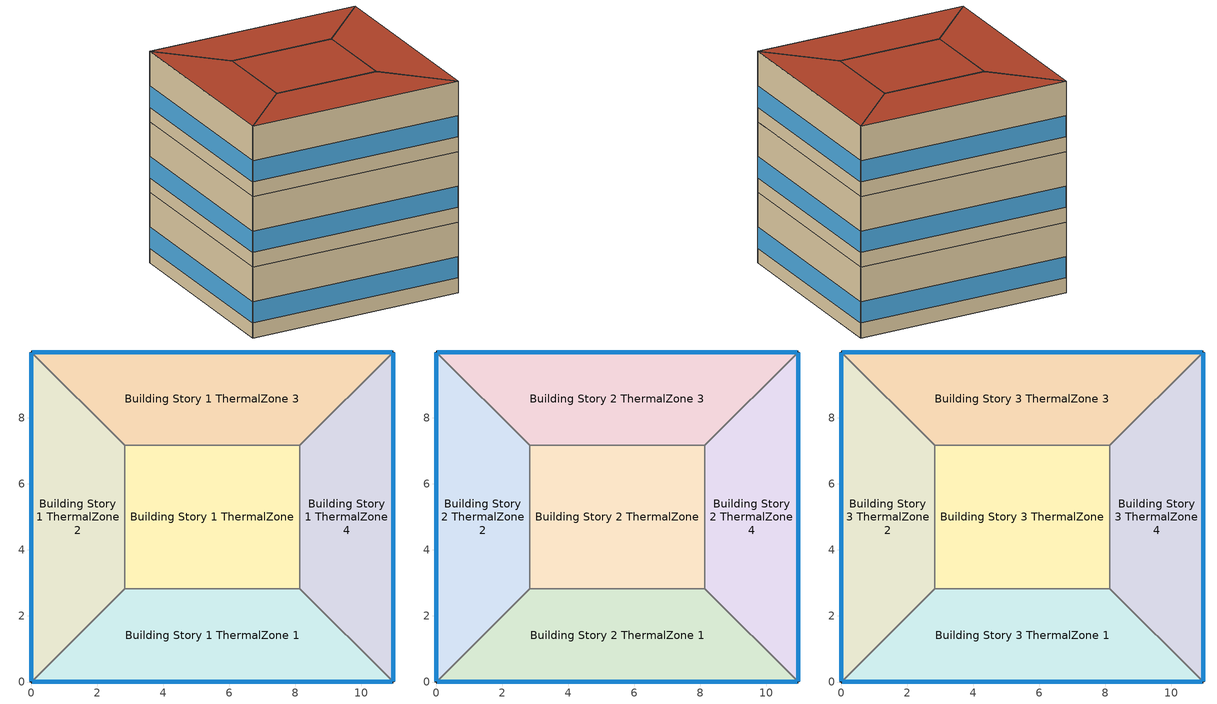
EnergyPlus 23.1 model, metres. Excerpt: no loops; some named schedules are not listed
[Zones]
Building Story 1 ThermalZone
 floor ground (Typical Insulated Carpeted 8in Slab Floor): 8.14,2.83 2.83,2.83 2.83,7.17 8.14,7.17 z0
 wall adiabatic (Typical Interior Wall): 2.83,2.83 8.14,2.83 8.14,7.17 2.83,7.17 2.83,2.83 z0:3.6
 ceiling adiabatic (Typical Interior Floor): 8.14,7.17 2.83,7.17 2.83,2.83 8.14,2.83 z3.6
Building Story 1 ThermalZone 1
 floor ground (Typical Insulated Carpeted 8in Slab Floor): 10.97,0 0,0 2.83,2.83 8.14,2.83 z0
 wall outside (Typical Insulated Steel Framed Exterior Wall R-20.41): 0,0 10.97,0 z0:3.6
 wall adiabatic (Typical Interior Wall): 10.97,0 8.14,2.83 2.83,2.83 0,0 z0:3.6
 window (U 0.48 SHGC 0.40 Dbl Ref-D Clr 6mm/13mm): 0.03,0 10.94,0 z0.76:1.85
 ceiling adiabatic (Typical Interior Ceiling): 8.14,2.83 2.83,2.83 0,0 10.97,0 z3.6
Building Story 1 ThermalZone 2
 floor ground (Typical Insulated Carpeted 8in Slab Floor): 0,0 0,10 2.83,7.17 2.83,2.83 z0
 wall outside (Typical Insulated Steel Framed Exterior Wall R-20.41): 0,10 0,0 z0:3.6
 wall adiabatic (Typical Interior Wall): 0,0 2.83,2.83 2.83,7.17 0,10 z0:3.6
 window (U 0.48 SHGC 0.40 Dbl Ref-D Clr 6mm/13mm): 0,9.97 0,0.03 z0.76:1.85
 ceiling adiabatic (Typical Interior Ceiling): 2.83,2.83 2.83,7.17 0,10 0,0 z3.6
Building Story 1 ThermalZone 3
 floor ground (Typical Insulated Carpeted 8in Slab Floor): 0,10 10.97,10 8.14,7.17 2.83,7.17 z0
 wall outside (Typical Insulated Steel Framed Exterior Wall R-20.41): 10.97,10 0,10 z0:3.6
 wall adiabatic (Typical Interior Wall): 0,10 2.83,7.17 8.14,7.17 10.97,10 z0:3.6
 window (U 0.48 SHGC 0.40 Dbl Ref-D Clr 6mm/13mm): 10.94,10 0.03,10 z0.76:1.85
 ceiling adiabatic (Typical Interior Ceiling): 2.83,7.17 8.14,7.17 10.97,10 0,10 z3.6
Building Story 1 ThermalZone 4
 floor ground (Typical Insulated Carpeted 8in Slab Floor): 10.97,10 10.97,0 8.14,2.83 8.14,7.17 z0
 wall outside (Typical Insulated Steel Framed Exterior Wall R-20.41): 10.97,0 10.97,10 z0:3.6
 wall adiabatic (Typical Interior Wall): 10.97,10 8.14,7.17 8.14,2.83 10.97,0 z0:3.6
 window (U 0.48 SHGC 0.40 Dbl Ref-D Clr 6mm/13mm): 10.97,0.03 10.97,9.97 z0.76:1.85
 ceiling adiabatic (Typical Interior Ceiling): 8.14,7.17 8.14,2.83 10.97,0 10.97,10 z3.6
Building Story 2 ThermalZone
 floor adiabatic (Typical Interior Floor): 8.14,2.83 2.83,2.83 2.83,7.17 8.14,7.17 z3.6
 wall adiabatic (Typical Interior Wall): 2.83,2.83 8.14,2.83 8.14,7.17 2.83,7.17 2.83,2.83 z3.6:7.2
 ceiling adiabatic (Typical Interior Ceiling): 8.14,7.17 2.83,7.17 2.83,2.83 8.14,2.83 z7.2
Building Story 2 ThermalZone 1
 floor adiabatic (Typical Interior Ceiling): 10.97,0 0,0 2.83,2.83 8.14,2.83 z3.6
 wall outside (Typical Insulated Steel Framed Exterior Wall R-20.41): 0,0 10.97,0 z3.6:7.2
 wall adiabatic (Typical Interior Wall): 10.97,0 8.14,2.83 2.83,2.83 0,0 z3.6:7.2
 window (U 0.48 SHGC 0.40 Dbl Ref-D Clr 6mm/13mm): 0.03,0 10.94,0 z4.36:5.45
 ceiling adiabatic (Typical Interior Ceiling): 8.14,2.83 2.83,2.83 0,0 10.97,0 z7.2
Building Story 2 ThermalZone 2
 floor adiabatic (Typical Interior Ceiling): 0,0 0,10 2.83,7.17 2.83,2.83 z3.6
 wall outside (Typical Insulated Steel Framed Exterior Wall R-20.41): 0,10 0,0 z3.6:7.2
 wall adiabatic (Typical Interior Wall): 0,0 2.83,2.83 2.83,7.17 0,10 z3.6:7.2
 window (U 0.48 SHGC 0.40 Dbl Ref-D Clr 6mm/13mm): 0,9.97 0,0.03 z4.36:5.45
 ceiling adiabatic (Typical Interior Ceiling): 2.83,2.83 2.83,7.17 0,10 0,0 z7.2
Building Story 2 ThermalZone 3
 floor adiabatic (Typical Interior Ceiling): 0,10 10.97,10 8.14,7.17 2.83,7.17 z3.6
 wall outside (Typical Insulated Steel Framed Exterior Wall R-20.41): 10.97,10 0,10 z3.6:7.2
 wall adiabatic (Typical Interior Wall): 0,10 2.83,7.17 8.14,7.17 10.97,10 z3.6:7.2
 window (U 0.48 SHGC 0.40 Dbl Ref-D Clr 6mm/13mm): 10.94,10 0.03,10 z4.36:5.45
 ceiling adiabatic (Typical Interior Ceiling): 2.83,7.17 8.14,7.17 10.97,10 0,10 z7.2
Building Story 2 ThermalZone 4
 floor adiabatic (Typical Interior Ceiling): 10.97,10 10.97,0 8.14,2.83 8.14,7.17 z3.6
 wall outside (Typical Insulated Steel Framed Exterior Wall R-20.41): 10.97,0 10.97,10 z3.6:7.2
 wall adiabatic (Typical Interior Wall): 10.97,10 8.14,7.17 8.14,2.83 10.97,0 z3.6:7.2
 window (U 0.48 SHGC 0.40 Dbl Ref-D Clr 6mm/13mm): 10.97,0.03 10.97,9.97 z4.36:5.45
 ceiling adiabatic (Typical Interior Ceiling): 8.14,7.17 8.14,2.83 10.97,0 10.97,10 z7.2
Building Story 3 ThermalZone
 floor adiabatic (Typical Interior Ceiling): 8.14,2.83 2.83,2.83 2.83,7.17 8.14,7.17 z7.2
 wall adiabatic (Typical Interior Wall): 2.83,2.83 8.14,2.83 8.14,7.17 2.83,7.17 2.83,2.83 z7.2:10.8
 roof outside (Typical IEAD Roof R-31.25): 8.14,7.17 2.83,7.17 2.83,2.83 8.14,2.83 z10.8
Building Story 3 ThermalZone 1
 floor adiabatic (Typical Interior Ceiling): 10.97,0 0,0 2.83,2.83 8.14,2.83 z7.2
 wall outside (Typical Insulated Steel Framed Exterior Wall R-20.41): 0,0 10.97,0 z7.2:10.8
 wall adiabatic (Typical Interior Wall): 10.97,0 8.14,2.83 2.83,2.83 0,0 z7.2:10.8
 window (U 0.48 SHGC 0.40 Dbl Ref-D Clr 6mm/13mm): 0.03,0 10.94,0 z7.96:9.05
 roof outside (Typical IEAD Roof R-31.25): 8.14,2.83 2.83,2.83 0,0 10.97,0 z10.8
Building Story 3 ThermalZone 2
 floor adiabatic (Typical Interior Ceiling): 0,0 0,10 2.83,7.17 2.83,2.83 z7.2
 wall outside (Typical Insulated Steel Framed Exterior Wall R-20.41): 0,10 0,0 z7.2:10.8
 wall adiabatic (Typical Interior Wall): 0,0 2.83,2.83 2.83,7.17 0,10 z7.2:10.8
 window (U 0.48 SHGC 0.40 Dbl Ref-D Clr 6mm/13mm): 0,9.97 0,0.03 z7.96:9.05
 roof outside (Typical IEAD Roof R-31.25): 2.83,2.83 2.83,7.17 0,10 0,0 z10.8
Building Story 3 ThermalZone 3
 floor adiabatic (Typical Interior Ceiling): 0,10 10.97,10 8.14,7.17 2.83,7.17 z7.2
 wall outside (Typical Insulated Steel Framed Exterior Wall R-20.41): 10.97,10 0,10 z7.2:10.8
 wall adiabatic (Typical Interior Wall): 0,10 2.83,7.17 8.14,7.17 10.97,10 z7.2:10.8
 window (U 0.48 SHGC 0.40 Dbl Ref-D Clr 6mm/13mm): 10.94,10 0.03,10 z7.96:9.05
 roof outside (Typical IEAD Roof R-31.25): 2.83,7.17 8.14,7.17 10.97,10 0,10 z10.8
Building Story 3 ThermalZone 4
 floor adiabatic (Typical Interior Ceiling): 10.97,10 10.97,0 8.14,2.83 8.14,7.17 z7.2
 wall outside (Typical Insulated Steel Framed Exterior Wall R-20.41): 10.97,0 10.97,10 z7.2:10.8
 wall adiabatic (Typical Interior Wall): 10.97,10 8.14,7.17 8.14,2.83 10.97,0 z7.2:10.8
 window (U 0.48 SHGC 0.40 Dbl Ref-D Clr 6mm/13mm): 10.97,0.03 10.97,9.97 z7.96:9.05
 roof outside (Typical IEAD Roof R-31.25): 8.14,7.17 8.14,2.83 10.97,0 10.97,10 z10.8
[Building]
bld_30: Terrain=City
[Site:Location]
Laramie General Brees Field_WY_USA: Latitude {deg}=41.3151; Longitude {deg}=-105.58; Time Zone {hr}=-7; Elevation {m}=2215
[Site:GroundTemperature:FCfactorMethod]
8.6, 2.8, -4.1, -8.8, -2.2, 0.3, 6.7, 10.1, 16.5, 20.6, 19.2, 14.7
[Site:WaterMainsTemperature]
Calculation Method=Correlation; Annual Average Outdoor Air Temperature {C}=8.96667; Maximum Difference In Monthly Average Outdoor Air Temperatures {deltaC}=26.2
[SizingPeriod:DesignDay] Day of Month=21; Dry-Bulb Temperature Range Modifier Type=DefaultMultipliers; Humidity Condition Type=Wetbulb; Barometric Pressure {Pa}=98769; Rain Indicator=No; Snow Indicator=No; Daylight Saving Time Indicator=No; Begin Environment Reset Mode=FullResetAtBeginEnvironment
Name | Month | Day Type | Maximum Dry-Bulb Temperature {C} | Daily Dry-Bulb Temperature Range {deltaC} | Wetbulb or DewPoint at Maximum Dry-Bulb {C} | Wind Speed {m/s} | Wind Direction {deg} | Solar Model Indicator | ASHRAE Clear Sky Optical Depth for Beam Irradiance (taub) | ASHRAE Clear Sky Optical Depth for Diffuse Irradiance (taud) | Sky Clearness
Buffalo Niagara Intl Ap Ann Clg .4% Condns DB=>MWB 1 | 7 | SummerDesignDay | 30.3 | 9.3 | 21.8 | 5.7 | 240 | ASHRAETau | 0.462 | 2.001
Buffalo Niagara Intl Ap Ann Clg .4% Condns WB=>MDB 1 | 7 | SummerDesignDay | 27.8 | 9.3 | 23.8 | 5.7 | 240 | ASHRAETau | 0.462 | 2.001
Buffalo Niagara Intl Ap Ann Htg 99.6% Condns DB 1 | 1 | WinterDesignDay | -16.3 | 0 | -16.3 | 5.1 | 270 | ASHRAEClearSky |  |  | 0
[Material] Thermal Absorptance=0.9; Solar Absorptance=0.7
Name | Roughness | Thickness {m} | Conductivity {W/m-K} | Density {kg/m3} | Specific Heat {J/kg-K} | Visible Absorptance
100mm Normalweight concrete floor | MediumRough | 0.1016 | 2.31045 | 2322 | 832.557 | 0.7
25mm Stucco | Smooth | 0.0254 | 0.72 | 1856 | 840 | 0.7
5/8 in. Gypsum Board | MediumSmooth | 0.0159 | 0.16 | 800 | 1090 | 0.7
8 in. Normalweight Concrete Floor | MediumRough | 0.2032 | 2.31 | 2322 | 832 | 0.7
G01 13mm gypsum board | Smooth | 0.0127 | 0.160031 | 800.001 | 1090.73 | 0.5
Metal Roof Surface | Smooth | 0.0008 | 45.28 | 7824 | 500 | 0.7
Roof Membrane | VeryRough | 0.0095 | 0.16 | 1121.29 | 1460 | 0.7
Std Wood 6inch 1; Std Wood 6inch 2 | MediumSmooth | 0.15 | 0.12 | 540 | 1210 | 0.7
[Material:NoMass] Roughness=Smooth; Thermal Absorptance=0.9; Solar Absorptance=0.7
Name | Thermal Resistance {m2-K/W} | Visible Absorptance
CP02 CARPET PAD; Typical Carpet Pad | 0.21648 | 0.8
Typical Insulation R-18.23 | 3.21036 | 0.7
Typical Insulation R-30.13 | 5.30668 | 0.7
[WindowMaterial:Gas]
AIR 13MM: Gas Type=Air; Thickness {m}=0.0127
[WindowMaterial:Glazing] Optical Data Type=SpectralAverage; Thickness {m}=0.006; Infrared Transmittance at Normal Incidence=0; Front Side Infrared Hemispherical Emissivity=0.84; Conductivity {W/m-K}=0.9; Dirt Correction Factor for Solar and Visible Transmittance=1; Solar Diffusing=No
Name | Solar Transmittance at Normal Incidence | Front Side Solar Reflectance at Normal Incidence | Back Side Solar Reflectance at Normal Incidence | Visible Transmittance at Normal Incidence | Front Side Visible Reflectance at Normal Incidence | Back Side Visible Reflectance at Normal Incidence | Back Side Infrared Hemispherical Emissivity
CLEAR 6MM | 0.775 | 0.071 | 0.071 | 0.881 | 0.08 | 0.08 | 0.84
REF D CLEAR 6MM | 0.429 | 0.308 | 0.379 | 0.334 | 0.453 | 0.505 | 0.82
[Construction]
InteriorFurnishings 1: Std Wood 6inch 1
InteriorFurnishings 2: Std Wood 6inch 2
Typical IEAD Roof R-31.25: Roof Membrane, Typical Insulation R-30.13, Metal Roof Surface
Typical Insulated Carpeted 8in Slab Floor: 8 in. Normalweight Concrete Floor, Typical Carpet Pad
Typical Insulated Steel Framed Exterior Wall R-20.41: 25mm Stucco, 5/8 in. Gypsum Board, Typical Insulation R-18.23, 5/8 in. Gypsum Board
Typical Interior Ceiling: CP02 CARPET PAD, 100mm Normalweight concrete floor
Typical Interior Floor: 100mm Normalweight concrete floor, CP02 CARPET PAD
Typical Interior Wall: G01 13mm gypsum board, G01 13mm gypsum board
U 0.48 SHGC 0.40 Dbl Ref-D Clr 6mm/13mm: REF D CLEAR 6MM, AIR 13MM, CLEAR 6MM
[SurfaceProperty:SurroundingSurfaces] Surrounding Surface 1=SurroundingSurface1; Surrounding Surface 1 View Factor=0.5
Name | Surrounding Surface 1 Temperature Schedule
SrdSurfs:Surface 56 | Srf-Surface 56-Tmp
SrdSurfs:Surface 44 | Srf-Surface 44-Tmp
SrdSurfs:Surface 50 | Srf-Surface 50-Tmp
SrdSurfs:Surface 38 | Srf-Surface 38-Tmp
[SurfaceProperty:LocalEnvironment]
Name | Exterior Surface | Surrounding Surfaces Object
LocEnv:Surface 44 | Surface 44 | SrdSurfs:Surface 56
LocEnv:Surface 56 | Surface 56 | SrdSurfs:Surface 44
LocEnv:Surface 50 | Surface 50 | SrdSurfs:Surface 38
LocEnv:Surface 38 | Surface 38 | SrdSurfs:Surface 50
[Zone] Part of Total Floor Area=Yes
Name | Multiplier
Building Story 1 ThermalZone; Building Story 1 ThermalZone 1; Building Story 1 ThermalZone 2; Building Story 1 ThermalZone 3; Building Story 1 ThermalZone 4; Building Story 3 ThermalZone; Building Story 3 ThermalZone 1; Building Story 3 ThermalZone 2; Building Story 3 ThermalZone 3; Building Story 3 ThermalZone 4 | 1
Building Story 2 ThermalZone; Building Story 2 ThermalZone 1; Building Story 2 ThermalZone 2; Building Story 2 ThermalZone 3; Building Story 2 ThermalZone 4 | 28
[Space]
Name | Zone | Space Type
Building Story 1 Space | Building Story 1 ThermalZone | Story Ground Blended Space Type
Building Story 1 Space 1 | Building Story 1 ThermalZone 1 | Story Ground Blended Space Type
Building Story 1 Space 2 | Building Story 1 ThermalZone 2 | Story Ground Blended Space Type
Building Story 1 Space 3 | Building Story 1 ThermalZone 3 | Story Ground Blended Space Type
Building Story 1 Space 4 | Building Story 1 ThermalZone 4 | Story Ground Blended Space Type
Building Story 2 Space | Building Story 2 ThermalZone | Story Mid Blended Space Type
Building Story 2 Space 1 | Building Story 2 ThermalZone 1 | Story Mid Blended Space Type
Building Story 2 Space 2 | Building Story 2 ThermalZone 2 | Story Mid Blended Space Type
Building Story 2 Space 3 | Building Story 2 ThermalZone 3 | Story Mid Blended Space Type
Building Story 2 Space 4 | Building Story 2 ThermalZone 4 | Story Mid Blended Space Type
Building Story 3 Space | Building Story 3 ThermalZone | Story Top Blended Space Type
Building Story 3 Space 1 | Building Story 3 ThermalZone 1 | Story Top Blended Space Type
Building Story 3 Space 2 | Building Story 3 ThermalZone 2 | Story Top Blended Space Type
Building Story 3 Space 3 | Building Story 3 ThermalZone 3 | Story Top Blended Space Type
Building Story 3 Space 4 | Building Story 3 ThermalZone 4 | Story Top Blended Space Type
[SpaceList]
Story Ground Blended Space Type: Building Story 1 Space 1, Building Story 1 Space 3, Building Story 1 Space 2, Building Story 1 Space, Building Story 1 Space 4
Story Mid Blended Space Type: Building Story 2 Space, Building Story 2 Space 1, Building Story 2 Space 2, Building Story 2 Space 3, Building Story 2 Space 4
Story Top Blended Space Type: Building Story 3 Space, Building Story 3 Space 1, Building Story 3 Space 2, Building Story 3 Space 3, Building Story 3 Space 4
[InternalMass]
Name | Construction | Zone or ZoneList | Space or SpaceList | Surface Area {m2}
Building Story 1 Space 1 SecondarySchool Auditorium  - Story Ground Mass | InteriorFurnishings 1 | Building Story 1 ThermalZone 1 | Building Story 1 Space 1 | 4.17768
Building Story 1 Space 3 SecondarySchool Auditorium  - Story Ground Mass | InteriorFurnishings 1 | Building Story 1 ThermalZone 3 | Building Story 1 Space 3 | 4.17768
Building Story 1 Space 2 SecondarySchool Auditorium  - Story Ground Mass | InteriorFurnishings 1 | Building Story 1 ThermalZone 2 | Building Story 1 Space 2 | 3.67802
Building Story 1 Space SecondarySchool Auditorium  - Story Ground Mass | InteriorFurnishings 1 | Building Story 1 ThermalZone | Building Story 1 Space | 4.18168
Building Story 1 Space 4 SecondarySchool Auditorium  - Story Ground Mass | InteriorFurnishings 1 | Building Story 1 ThermalZone 4 | Building Story 1 Space 4 | 3.67802
Building Story 1 Space 1 SecondarySchool Cafeteria  - Story Ground Mass | InteriorFurnishings 1 | Building Story 1 ThermalZone 1 | Building Story 1 Space 1 | 2.64421
Building Story 1 Space 3 SecondarySchool Cafeteria  - Story Ground Mass | InteriorFurnishings 1 | Building Story 1 ThermalZone 3 | Building Story 1 Space 3 | 2.6442
Building Story 1 Space 2 SecondarySchool Cafeteria  - Story Ground Mass | InteriorFurnishings 1 | Building Story 1 ThermalZone 2 | Building Story 1 Space 2 | 2.32795
Building Story 1 Space SecondarySchool Cafeteria  - Story Ground Mass | InteriorFurnishings 1 | Building Story 1 ThermalZone | Building Story 1 Space | 2.64673
Building Story 1 Space 4 SecondarySchool Cafeteria  - Story Ground Mass | InteriorFurnishings 1 | Building Story 1 ThermalZone 4 | Building Story 1 Space 4 | 2.32795
Building Story 1 Space 1 SecondarySchool Classroom A  - Story Ground Mass; Building Story 1 Space 1 SecondarySchool Classroom C  - Story Ground Mass | InteriorFurnishings 1 | Building Story 1 ThermalZone 1 | Building Story 1 Space 1 | 1.80011
Building Story 1 Space 3 SecondarySchool Classroom A  - Story Ground Mass; Building Story 1 Space 3 SecondarySchool Classroom C  - Story Ground Mass | InteriorFurnishings 1 | Building Story 1 ThermalZone 3 | Building Story 1 Space 3 | 1.80011
Building Story 1 Space 2 SecondarySchool Classroom A  - Story Ground Mass; Building Story 1 Space 2 SecondarySchool Classroom C  - Story Ground Mass | InteriorFurnishings 1 | Building Story 1 ThermalZone 2 | Building Story 1 Space 2 | 1.58482
Building Story 1 Space SecondarySchool Classroom A  - Story Ground Mass; Building Story 1 Space SecondarySchool Classroom C  - Story Ground Mass | InteriorFurnishings 1 | Building Story 1 ThermalZone | Building Story 1 Space | 1.80184
Building Story 1 Space 4 SecondarySchool Classroom A  - Story Ground Mass; Building Story 1 Space 4 SecondarySchool Classroom C  - Story Ground Mass | InteriorFurnishings 1 | Building Story 1 ThermalZone 4 | Building Story 1 Space 4 | 1.58482
Building Story 1 Space 1 SecondarySchool ComputerRoom  - Story Ground Mass | InteriorFurnishings 1 | Building Story 1 ThermalZone 1 | Building Story 1 Space 1 | 4.03677
Building Story 1 Space 3 SecondarySchool ComputerRoom  - Story Ground Mass | InteriorFurnishings 1 | Building Story 1 ThermalZone 3 | Building Story 1 Space 3 | 4.03676
Building Story 1 Space 2 SecondarySchool ComputerRoom  - Story Ground Mass | InteriorFurnishings 1 | Building Story 1 ThermalZone 2 | Building Story 1 Space 2 | 3.55396
Building Story 1 Space SecondarySchool ComputerRoom  - Story Ground Mass | InteriorFurnishings 1 | Building Story 1 ThermalZone | Building Story 1 Space | 4.04063
Building Story 1 Space 4 SecondarySchool ComputerRoom  - Story Ground Mass | InteriorFurnishings 1 | Building Story 1 ThermalZone 4 | Building Story 1 Space 4 | 3.55396
Building Story 1 Space 1 SecondarySchool Corridor B  - Story Ground Mass | InteriorFurnishings 1 | Building Story 1 ThermalZone 1 | Building Story 1 Space 1 | 2.53827
Building Story 1 Space 3 SecondarySchool Corridor B  - Story Ground Mass | InteriorFurnishings 1 | Building Story 1 ThermalZone 3 | Building Story 1 Space 3 | 2.53827
Building Story 1 Space 2 SecondarySchool Corridor B  - Story Ground Mass | InteriorFurnishings 1 | Building Story 1 ThermalZone 2 | Building Story 1 Space 2 | 2.23469
Building Story 1 Space SecondarySchool Corridor B  - Story Ground Mass | InteriorFurnishings 1 | Building Story 1 ThermalZone | Building Story 1 Space | 2.5407
Building Story 1 Space 4 SecondarySchool Corridor B  - Story Ground Mass | InteriorFurnishings 1 | Building Story 1 ThermalZone 4 | Building Story 1 Space 4 | 2.23469
Building Story 1 Space 1 SecondarySchool Gym  - Story Ground Mass | InteriorFurnishings 1 | Building Story 1 ThermalZone 1 | Building Story 1 Space 1 | 13.6438
Building Story 1 Space 3 SecondarySchool Gym  - Story Ground Mass | InteriorFurnishings 1 | Building Story 1 ThermalZone 3 | Building Story 1 Space 3 | 13.6438
Building Story 1 Space 2 SecondarySchool Gym  - Story Ground Mass | InteriorFurnishings 1 | Building Story 1 ThermalZone 2 | Building Story 1 Space 2 | 12.0119
Building Story 1 Space SecondarySchool Gym  - Story Ground Mass | InteriorFurnishings 1 | Building Story 1 ThermalZone | Building Story 1 Space | 13.6568
Building Story 1 Space 4 SecondarySchool Gym  - Story Ground Mass | InteriorFurnishings 1 | Building Story 1 ThermalZone 4 | Building Story 1 Space 4 | 12.0119
Building Story 1 Space 1 SecondarySchool Kitchen  - Story Ground Mass | InteriorFurnishings 1 | Building Story 1 ThermalZone 1 | Building Story 1 Space 1 | 0.911795
Building Story 1 Space 3 SecondarySchool Kitchen  - Story Ground Mass | InteriorFurnishings 1 | Building Story 1 ThermalZone 3 | Building Story 1 Space 3 | 0.911794
Building Story 1 Space 2 SecondarySchool Kitchen  - Story Ground Mass | InteriorFurnishings 1 | Building Story 1 ThermalZone 2 | Building Story 1 Space 2 | 0.802742
Building Story 1 Space SecondarySchool Kitchen  - Story Ground Mass | InteriorFurnishings 1 | Building Story 1 ThermalZone | Building Story 1 Space | 0.912667
Building Story 1 Space 4 SecondarySchool Kitchen  - Story Ground Mass | InteriorFurnishings 1 | Building Story 1 ThermalZone 4 | Building Story 1 Space 4 | 0.802742
Building Story 1 Space 1 SecondarySchool Library  - Story Ground Mass | InteriorFurnishings 1 | Building Story 1 ThermalZone 1 | Building Story 1 Space 1 | 3.556
Building Story 1 Space 3 SecondarySchool Library  - Story Ground Mass | InteriorFurnishings 1 | Building Story 1 ThermalZone 3 | Building Story 1 Space 3 | 3.556
Building Story 1 Space 2 SecondarySchool Library  - Story Ground Mass | InteriorFurnishings 1 | Building Story 1 ThermalZone 2 | Building Story 1 Space 2 | 3.13069
Building Story 1 Space SecondarySchool Library  - Story Ground Mass | InteriorFurnishings 1 | Building Story 1 ThermalZone | Building Story 1 Space | 3.5594
Building Story 1 Space 4 SecondarySchool Library  - Story Ground Mass | InteriorFurnishings 1 | Building Story 1 ThermalZone 4 | Building Story 1 Space 4 | 3.13069
Building Story 1 Space 1 SecondarySchool Lobby  - Story Ground Mass; Building Story 1 Space 1 SecondarySchool Restroom  - Story Ground Mass | InteriorFurnishings 1 | Building Story 1 ThermalZone 1 | Building Story 1 Space 1 | 1.77386
Building Story 1 Space 3 SecondarySchool Lobby  - Story Ground Mass; Building Story 1 Space 3 SecondarySchool Restroom  - Story Ground Mass | InteriorFurnishings 1 | Building Story 1 ThermalZone 3 | Building Story 1 Space 3 | 1.77385
Building Story 1 Space 2 SecondarySchool Lobby  - Story Ground Mass; Building Story 1 Space 2 SecondarySchool Restroom  - Story Ground Mass | InteriorFurnishings 1 | Building Story 1 ThermalZone 2 | Building Story 1 Space 2 | 1.5617
Building Story 1 Space SecondarySchool Lobby  - Story Ground Mass; Building Story 1 Space SecondarySchool Restroom  - Story Ground Mass | InteriorFurnishings 1 | Building Story 1 ThermalZone | Building Story 1 Space | 1.77555
Building Story 1 Space 4 SecondarySchool Lobby  - Story Ground Mass; Building Story 1 Space 4 SecondarySchool Restroom  - Story Ground Mass | InteriorFurnishings 1 | Building Story 1 ThermalZone 4 | Building Story 1 Space 4 | 1.5617
Building Story 1 Space 1 SecondarySchool Mechanical  - Story Ground Mass | InteriorFurnishings 1 | Building Story 1 ThermalZone 1 | Building Story 1 Space 1 | 2.89288
Building Story 1 Space 3 SecondarySchool Mechanical  - Story Ground Mass | InteriorFurnishings 1 | Building Story 1 ThermalZone 3 | Building Story 1 Space 3 | 2.89288
Building Story 1 Space 2 SecondarySchool Mechanical  - Story Ground Mass | InteriorFurnishings 1 | Building Story 1 ThermalZone 2 | Building Story 1 Space 2 | 2.54688
Building Story 1 Space SecondarySchool Mechanical  - Story Ground Mass | InteriorFurnishings 1 | Building Story 1 ThermalZone | Building Story 1 Space | 2.89564
Building Story 1 Space 4 SecondarySchool Mechanical  - Story Ground Mass | InteriorFurnishings 1 | Building Story 1 ThermalZone 4 | Building Story 1 Space 4 | 2.54688
Building Story 1 Space 1 SecondarySchool Office  - Story Ground Mass | InteriorFurnishings 1 | Building Story 1 ThermalZone 1 | Building Story 1 Space 1 | 4.50095
Building Story 1 Space 3 SecondarySchool Office  - Story Ground Mass | InteriorFurnishings 1 | Building Story 1 ThermalZone 3 | Building Story 1 Space 3 | 4.50095
Building Story 1 Space 2 SecondarySchool Office  - Story Ground Mass | InteriorFurnishings 1 | Building Story 1 ThermalZone 2 | Building Story 1 Space 2 | 3.96263
Building Story 1 Space SecondarySchool Office  - Story Ground Mass | InteriorFurnishings 1 | Building Story 1 ThermalZone | Building Story 1 Space | 4.50526
Building Story 1 Space 4 SecondarySchool Office  - Story Ground Mass | InteriorFurnishings 1 | Building Story 1 ThermalZone 4 | Building Story 1 Space 4 | 3.96263
Building Story 1 Space Mass | InteriorFurnishings 2 | Building Story 1 ThermalZone | Building Story 1 Space | 46.0943
Building Story 1 Space 1 Mass | InteriorFurnishings 2 | Building Story 1 ThermalZone 1 | Building Story 1 Space 1 | 46.0503
Building Story 1 Space 2 Mass | InteriorFurnishings 2 | Building Story 1 ThermalZone 2 | Building Story 1 Space 2 | 40.5425
Building Story 1 Space 3 Mass | InteriorFurnishings 2 | Building Story 1 ThermalZone 3 | Building Story 1 Space 3 | 46.0502
Building Story 1 Space 4 Mass | InteriorFurnishings 2 | Building Story 1 ThermalZone 4 | Building Story 1 Space 4 | 40.5425
Building Story 2 Space Office WholeBuilding - Md Office  - Story Mid Mass | InteriorFurnishings 1 | Building Story 2 ThermalZone | Building Story 2 Space | 9.21886
Building Story 2 Space 1 Office WholeBuilding - Md Office  - Story Mid Mass | InteriorFurnishings 1 | Building Story 2 ThermalZone 1 | Building Story 2 Space 1 | 9.21005
Building Story 2 Space 2 Office WholeBuilding - Md Office  - Story Mid Mass | InteriorFurnishings 1 | Building Story 2 ThermalZone 2 | Building Story 2 Space 2 | 8.1085
Building Story 2 Space 3 Office WholeBuilding - Md Office  - Story Mid Mass | InteriorFurnishings 1 | Building Story 2 ThermalZone 3 | Building Story 2 Space 3 | 9.21005
Building Story 2 Space 4 Office WholeBuilding - Md Office  - Story Mid Mass | InteriorFurnishings 1 | Building Story 2 ThermalZone 4 | Building Story 2 Space 4 | 8.1085
Building Story 2 Space SecondarySchool Classroom A  - Story Mid Mass; Building Story 2 Space SecondarySchool Classroom C  - Story Mid Mass | InteriorFurnishings 1 | Building Story 2 ThermalZone | Building Story 2 Space | 10.8137
Building Story 2 Space 1 SecondarySchool Classroom A  - Story Mid Mass; Building Story 2 Space 1 SecondarySchool Classroom C  - Story Mid Mass | InteriorFurnishings 1 | Building Story 2 ThermalZone 1 | Building Story 2 Space 1 | 10.8034
Building Story 2 Space 2 SecondarySchool Classroom A  - Story Mid Mass; Building Story 2 Space 2 SecondarySchool Classroom C  - Story Mid Mass | InteriorFurnishings 1 | Building Story 2 ThermalZone 2 | Building Story 2 Space 2 | 9.51127
Building Story 2 Space 3 SecondarySchool Classroom A  - Story Mid Mass; Building Story 2 Space 3 SecondarySchool Classroom C  - Story Mid Mass | InteriorFurnishings 1 | Building Story 2 ThermalZone 3 | Building Story 2 Space 3 | 10.8034
Building Story 2 Space 4 SecondarySchool Classroom A  - Story Mid Mass; Building Story 2 Space 4 SecondarySchool Classroom C  - Story Mid Mass | InteriorFurnishings 1 | Building Story 2 ThermalZone 4 | Building Story 2 Space 4 | 9.51127
Building Story 2 Space SecondarySchool Corridor B  - Story Mid Mass | InteriorFurnishings 1 | Building Story 2 ThermalZone | Building Story 2 Space | 15.248
Building Story 2 Space 1 SecondarySchool Corridor B  - Story Mid Mass | InteriorFurnishings 1 | Building Story 2 ThermalZone 1 | Building Story 2 Space 1 | 15.2334
Building Story 2 Space 2 SecondarySchool Corridor B  - Story Mid Mass | InteriorFurnishings 1 | Building Story 2 ThermalZone 2 | Building Story 2 Space 2 | 13.4115
Building Story 2 Space 3 SecondarySchool Corridor B  - Story Mid Mass | InteriorFurnishings 1 | Building Story 2 ThermalZone 3 | Building Story 2 Space 3 | 15.2334
Building Story 2 Space 4 SecondarySchool Corridor B  - Story Mid Mass | InteriorFurnishings 1 | Building Story 2 ThermalZone 4 | Building Story 2 Space 4 | 13.4115
Building Story 2 Space Mass | InteriorFurnishings 2 | Building Story 2 ThermalZone | Building Story 2 Space | 46.0943
Building Story 2 Space 1 Mass | InteriorFurnishings 2 | Building Story 2 ThermalZone 1 | Building Story 2 Space 1 | 46.0503
Building Story 2 Space 2 Mass | InteriorFurnishings 2 | Building Story 2 ThermalZone 2 | Building Story 2 Space 2 | 40.5425
Building Story 2 Space 3 Mass | InteriorFurnishings 2 | Building Story 2 ThermalZone 3 | Building Story 2 Space 3 | 46.0502
Building Story 2 Space 4 Mass | InteriorFurnishings 2 | Building Story 2 ThermalZone 4 | Building Story 2 Space 4 | 40.5425
Building Story 3 Space Office WholeBuilding - Md Office  - Story Top Mass | InteriorFurnishings 1 | Building Story 3 ThermalZone | Building Story 3 Space | 46.0943
Building Story 3 Space 1 Office WholeBuilding - Md Office  - Story Top Mass | InteriorFurnishings 1 | Building Story 3 ThermalZone 1 | Building Story 3 Space 1 | 46.0503
Building Story 3 Space 2 Office WholeBuilding - Md Office  - Story Top Mass | InteriorFurnishings 1 | Building Story 3 ThermalZone 2 | Building Story 3 Space 2 | 40.5425
Building Story 3 Space 3 Office WholeBuilding - Md Office  - Story Top Mass | InteriorFurnishings 1 | Building Story 3 ThermalZone 3 | Building Story 3 Space 3 | 46.0502
Building Story 3 Space 4 Office WholeBuilding - Md Office  - Story Top Mass | InteriorFurnishings 1 | Building Story 3 ThermalZone 4 | Building Story 3 Space 4 | 40.5425
Building Story 3 Space Mass | InteriorFurnishings 2 | Building Story 3 ThermalZone | Building Story 3 Space | 46.0943
Building Story 3 Space 1 Mass | InteriorFurnishings 2 | Building Story 3 ThermalZone 1 | Building Story 3 Space 1 | 46.0503
Building Story 3 Space 2 Mass | InteriorFurnishings 2 | Building Story 3 ThermalZone 2 | Building Story 3 Space 2 | 40.5425
Building Story 3 Space 3 Mass | InteriorFurnishings 2 | Building Story 3 ThermalZone 3 | Building Story 3 Space 3 | 46.0502
Building Story 3 Space 4 Mass | InteriorFurnishings 2 | Building Story 3 ThermalZone 4 | Building Story 3 Space 4 | 40.5425
[Lights] Design Level Calculation Method=Watts/Area; Return Air Fraction=0; Fraction Visible=0.2; Fraction Replaceable=1
Name | Zone or ZoneList or Space or SpaceList | Schedule | Watts per Zone Floor Area {W/m2} | Fraction Radiant
SecondarySchool Auditorium Lights 1 | Story Ground Blended Space Type | SchoolSecondary BLDG_LIGHT_SCH_2013 | 0.615196 | 0.37
SecondarySchool Cafeteria Lights 1 | Story Ground Blended Space Type | SchoolSecondary BLDG_LIGHT_SCH_2013 | 0.401741 | 0.37
SecondarySchool Classroom Lights 1 | Story Ground Blended Space Type | SchoolSecondary BLDG_LIGHT_CLASSROOM_SCH_2013 | 1.04349 | 0.37
SecondarySchool ComputerRoom Lights 1 | Story Ground Blended Space Type | SchoolSecondary BLDG_LIGHT_CLASSROOM_SCH_2013 | 1.17002 | 0.37
SecondarySchool Corridor Lights 1 | Story Ground Blended Space Type | SchoolSecondary BLDG_LIGHT_CORRIDOR_SCH_2013 | 0.39158 | 0.37
SecondarySchool Gym Lights 1 | Story Ground Blended Space Type | SchoolSecondary BLDG_LIGHT_GYM_SCH_2013 | 2.29617 | 0.37
SecondarySchool Kitchen Lights 1 | Story Ground Blended Space Type | SchoolSecondary BLDG_LIGHT_SCH_2013 | 0.257882 | 0.37
SecondarySchool Library Lights 1 | Story Ground Blended Space Type | SchoolSecondary BLDG_LIGHT_LIBRARY_SCH_2013 | 0.989115 | 0.37
SecondarySchool Lobby Lights 1 | Story Ground Blended Space Type | SchoolSecondary BLDG_LIGHT_LOBBYFLR1_SCH_2013 | 0.373163 | 0.37
SecondarySchool Mechanical Lights 1 | Story Ground Blended Space Type | SchoolSecondary BLDG_LIGHT_MECHANICAL_SCH_2013 | 0.283999 | 0.37
SecondarySchool Office Lights 1 | Story Ground Blended Space Type | SchoolSecondary BLDG_LIGHT_OFFICE_SCH_2013 | 1.16779 | 0.37
SecondarySchool Restroom Lights 1 | Story Ground Blended Space Type | SchoolSecondary BLDG_LIGHT_BATH_SCH_2013 | 0.406333 | 0.37
Office WholeBuilding - Md Office Lights 1 | Story Mid Blended Space Type | OfficeMedium BLDG_LIGHT_SCH_2013 | 1.76528 | 0.7
SecondarySchool Classroom Lights 2 | Story Mid Blended Space Type | SchoolSecondary BLDG_LIGHT_CLASSROOM_SCH_2013 | 6.26252 | 0.37
SecondarySchool Corridor Lights 2 | Story Mid Blended Space Type | SchoolSecondary BLDG_LIGHT_CORRIDOR_SCH_2013 | 2.35007 | 0.37
Office WholeBuilding - Md Office Lights 2 | Story Top Blended Space Type | OfficeMedium BLDG_LIGHT_SCH_2013 | 8.82641 | 0.7
[People] Number of People Calculation Method=People/Area; Fraction Radiant=0.3; Enable ASHRAE 55 Comfort Warnings=Yes; Mean Radiant Temperature Calculation Type=ZoneAveraged; Work Efficiency Schedule=Work Efficiency Schedule; Clothing Insulation Schedule=Clothing Schedule; Air Velocity Schedule=Air Velocity Schedule; Thermal Comfort Model 1 Type=Fanger
Name | Zone or ZoneList or Space or SpaceList | Number of People Schedule | People per Floor Area {person/m2} | Activity Level Schedule
SecondarySchool Auditorium People 1 | Story Ground Blended Space Type | SchoolSecondary BLDG_OCC_SCH_Auditorium | 0.146475 | SchoolSecondary ACTIVITY_SCH
SecondarySchool Cafeteria People 1 | Story Ground Blended Space Type | SchoolSecondary BLDG_OCC_SCH_Cafeteria | 0.0618064 | SchoolSecondary ACTIVITY_SCH
SecondarySchool Classroom People 1 | Story Ground Blended Space Type | SchoolSecondary BLDG_OCC_SCH | 0.0294534 | SchoolSecondary ACTIVITY_SCH
SecondarySchool ComputerRoom People 1 | Story Ground Blended Space Type | SchoolSecondary BLDG_OCC_SCH_Extend | 0.0330248 | SchoolSecondary ACTIVITY_SCH
SecondarySchool Gym People 1 | Story Ground Blended Space Type | SchoolSecondary BLDG_OCC_SCH_Gym | 0.0956739 | SchoolSecondary ACTIVITY_SCH
SecondarySchool Kitchen People 1 | Story Ground Blended Space Type | SchoolSecondary BLDG_OCC_SCH | 0.0032459 | SchoolSecondary ACTIVITY_SCH
SecondarySchool Library People 1 | Story Ground Blended Space Type | SchoolSecondary BLDG_OCC_SCH | 0.00831189 | SchoolSecondary ACTIVITY_SCH
SecondarySchool Office People 1 | Story Ground Blended Space Type | SchoolSecondary BLDG_OCC_SCH_Offices | 0.00526032 | SchoolSecondary ACTIVITY_SCH
Office WholeBuilding - Md Office People 1 | Story Mid Blended Space Type | OfficeMedium BLDG_OCC_SCH | 0.0107639 | OfficeMedium ACTIVITY_SCH
SecondarySchool Classroom People 2 | Story Mid Blended Space Type | SchoolSecondary BLDG_OCC_SCH | 0.176765 | SchoolSecondary ACTIVITY_SCH
Office WholeBuilding - Md Office People 2 | Story Top Blended Space Type | OfficeMedium BLDG_OCC_SCH | 0.0538196 | OfficeMedium ACTIVITY_SCH
[ElectricEquipment] Design Level Calculation Method=Watts/Area
Name | Zone or ZoneList or Space or SpaceList | Schedule | Watts per Zone Floor Area {W/m2} | Fraction Radiant | Fraction Latent | Fraction Lost
2 Elevator Fans | Story Ground Blended Space Type | Elevator Schedule 3 | 0.572213 | 0.5
2 Elevator Lift Motors | Story Ground Blended Space Type | Elevator Schedule 1 | 296.757 | 0 | 0 | 1
2 Elevator Lights | Story Ground Blended Space Type | Elevator Schedule 2 | 0.597923 | 0.5
SecondarySchool Auditorium Elec Equip 1 | Story Ground Blended Space Type | SchoolSecondary BLDG_EQUIP_SCH_2013 | 0.449191 | 0.5 | 0 | 0
SecondarySchool Cafeteria Elec Equip 1 | Story Ground Blended Space Type | SchoolSecondary KITCHEN_ELEC_EQUIP_SCH | 4.41916 | 0.5 | 0 | 0
SecondarySchool Classroom Elec Equip 1 | Story Ground Blended Space Type | SchoolSecondary BLDG_EQUIP_SCH_2013 | 0.781778 | 0.5 | 0 | 0
SecondarySchool ComputerRoom Elec Equip 1 | Story Ground Blended Space Type | SchoolSecondary BLDG_EQUIP_SCH_2013 | 1.75314 | 0.5 | 0 | 0
SecondarySchool Corridor Elec Equip 1 | Story Ground Blended Space Type | SchoolSecondary BLDG_EQUIP_SCH_2013 | 0.219522 | 0.5 | 0 | 0
SecondarySchool Gym Elec Equip 1 | Story Ground Blended Space Type | SchoolSecondary BLDG_EQUIP_SCH_2013 | 1.467 | 0.5 | 0 | 0
SecondarySchool Kitchen Elec Equip 1 | Story Ground Blended Space Type | SchoolSecondary KITCHEN_ELEC_EQUIP_SCH | 4.40104 | 0.3 | 0.25 | 0.2
SecondarySchool Library Elec Equip 1 | Story Ground Blended Space Type | SchoolSecondary BLDG_EQUIP_SCH_2013 | 0.773006 | 0.5 | 0 | 0
SecondarySchool Lobby Elec Equip 1; SecondarySchool Restroom Elec Equip 1 | Story Ground Blended Space Type | SchoolSecondary BLDG_EQUIP_SCH_2013 | 0.153412 | 0.5 | 0 | 0
SecondarySchool Mechanical Elec Equip 1 | Story Ground Blended Space Type | SchoolSecondary BLDG_EQUIP_SCH_2013 | 0.25019 | 0.5 | 0 | 0
SecondarySchool Office Elec Equip 1 | Story Ground Blended Space Type | SchoolSecondary BLDG_EQUIP_SCH_2013 | 1.05206 | 0.5 | 0 | 0
Office WholeBuilding - Md Office Elec Equip 1 | Story Mid Blended Space Type | OfficeMedium BLDG_EQUIP_SCH_2013 | 1.61459 | 0.5 | 0 | 0
SecondarySchool Classroom Elec Equip 2 | Story Mid Blended Space Type | SchoolSecondary BLDG_EQUIP_SCH_2013 | 4.69184 | 0.5 | 0 | 0
SecondarySchool Corridor Elec Equip 2 | Story Mid Blended Space Type | SchoolSecondary BLDG_EQUIP_SCH_2013 | 1.31746 | 0.5 | 0 | 0
Office WholeBuilding - Md Office Elec Equip 2 | Story Top Blended Space Type | OfficeMedium BLDG_EQUIP_SCH_2013 | 8.07293 | 0.5 | 0 | 0
[GasEquipment]
SecondarySchool Kitchen Gas Equip 1: Zone or ZoneList or Space or SpaceList=Story Ground Blended Space Type; Schedule=SchoolSecondary KITCHEN_GAS_EQUIP_SCH; Design Level Calculation Method=Watts/Area; Power per Zone Floor Area {W/m2}=33.2354; Fraction Latent=0.1; Fraction Radiant=0.2; Fraction Lost=0.7
[ZoneInfiltration:DesignFlowRate] Schedule=Always On Discrete; Design Flow Rate Calculation Method=Flow/ExteriorArea; Constant Term Coefficient=0; Temperature Term Coefficient=0; Velocity Term Coefficient=0.224; Velocity Squared Term Coefficient=0
Name | Zone or ZoneList or Space or SpaceList | Flow Rate per Exterior Surface Area {m3/s-m2}
SecondarySchool Auditorium  - Story Ground Infiltration | Story Ground Blended Space Type | 3.1003e-05
SecondarySchool Cafeteria  - Story Ground Infiltration | Story Ground Blended Space Type | 1.96229e-05
SecondarySchool Classroom A  - Story Ground Infiltration; SecondarySchool Classroom C  - Story Ground Infiltration | Story Ground Blended Space Type | 5.61827e-05
SecondarySchool ComputerRoom  - Story Ground Infiltration | Story Ground Blended Space Type | 2.99573e-05
SecondarySchool Corridor B  - Story Ground Infiltration | Story Ground Blended Space Type | 4.71038e-05
SecondarySchool Gym  - Story Ground Infiltration | Story Ground Blended Space Type | 0.000215167
SecondarySchool Kitchen  - Story Ground Infiltration | Story Ground Blended Space Type | 6.76653e-06
SecondarySchool Library  - Story Ground Infiltration | Story Ground Blended Space Type | 2.63895e-05
SecondarySchool Lobby  - Story Ground Infiltration; SecondarySchool Restroom  - Story Ground Infiltration | Story Ground Blended Space Type | 1.3164e-05
SecondarySchool Mechanical  - Story Ground Infiltration | Story Ground Blended Space Type | 2.14684e-05
SecondarySchool Office  - Story Ground Infiltration | Story Ground Blended Space Type | 3.34021e-05
Office WholeBuilding - Md Office  - Story Mid Infiltration | Story Mid Blended Space Type | 0.000182263
SecondarySchool Classroom A  - Story Mid Infiltration; SecondarySchool Classroom C  - Story Mid Infiltration | Story Mid Blended Space Type | 0.000170103
SecondarySchool Corridor B  - Story Mid Infiltration | Story Mid Blended Space Type | 4.71038e-05
Office WholeBuilding - Md Office  - Story Top Infiltration | Story Top Blended Space Type | 0.000310234
[Daylighting:Controls] Lighting Control Type=Stepped; Minimum Input Power Fraction for Continuous or ContinuousOff Dimming Control=0.3; Minimum Light Output Fraction for Continuous or ContinuousOff Dimming Control=0.2; Number of Stepped Control Steps=3; Probability Lighting will be Reset When Needed in Manual Stepped Control=1; Glare Calculation Azimuth Angle of View Direction Clockwise from Zone y-Axis {deg}=-0; Maximum Allowable Discomfort Glare Index=22
Name | Zone or Space | Glare Calculation Daylighting Reference Point | Daylighting Reference Point 1 | Fraction of Lights Controlled by Reference Point 1 | Illuminance Setpoint at Reference Point 1 {lux}
Building Story 1 ThermalZone 1 DaylightingControls | Building Story 1 ThermalZone 1 | Building Story 1 Space 1 Daylt Sensor 1 | Building Story 1 Space 1 Daylt Sensor 1 | 0.732 | 538
Building Story 1 ThermalZone 3 DaylightingControls | Building Story 1 ThermalZone 3 | Building Story 1 Space 3 Daylt Sensor 1 | Building Story 1 Space 3 Daylt Sensor 1 | 0.732 | 538
Building Story 2 ThermalZone 1 DaylightingControls | Building Story 2 ThermalZone 1 | Building Story 2 Space 1 Daylt Sensor 1 | Building Story 2 Space 1 Daylt Sensor 1 | 0.732 | 215
Building Story 2 ThermalZone 2 DaylightingControls | Building Story 2 ThermalZone 2 | Building Story 2 Space 2 Daylt Sensor 1 | Building Story 2 Space 2 Daylt Sensor 1 | 0.743 | 215
Building Story 2 ThermalZone 3 DaylightingControls | Building Story 2 ThermalZone 3 | Building Story 2 Space 3 Daylt Sensor 1 | Building Story 2 Space 3 Daylt Sensor 1 | 0.732 | 215
Building Story 2 ThermalZone 4 DaylightingControls | Building Story 2 ThermalZone 4 | Building Story 2 Space 4 Daylt Sensor 1 | Building Story 2 Space 4 Daylt Sensor 1 | 0.743 | 215
[Exterior:Lights] Control Option=AstronomicalClock
Name | Schedule | Design Level {W}
Building Facades | Schedule Ruleset 1 | 208.988
Main Entries | Schedule Ruleset 2 | 240
Other Doors | Schedule Ruleset 2 | 21.1507
Parking Areas and Drives | Schedule Ruleset 2 | 333.729
[Schedule:Compact]
Srf-Surface 56-Tmp; Srf-Surface 44-Tmp; Srf-Surface 50-Tmp; Srf-Surface 38-Tmp: Through: 12/31, For: AllDays, Until: 24:00, 19
[Schedule:Year]
SchoolSecondary BLDG_LIGHT_SCH_2013: SchoolSecondary BLDG_LIGHT_SCH_2013 Week Rule - Jan1-Jan1, 1, 1, 1, 1, SchoolSecondary BLDG_LIGHT_SCH_2013 Week Rule - Jan2-Jun25, 1, 2, 6, 25, SchoolSecondary BLDG_LIGHT_SCH_2013 Week Rule - Jun26-Jul2, 6, 26, 7, 2, SchoolSecondary BLDG_LIGHT_SCH_2013 Week Rule - Jul3-Aug27, 7, 3, 8, 27, SchoolSecondary BLDG_LIGHT_SCH_2013 Week Rule - Aug28-Sep3, 8, 28, 9, 3, SchoolSecondary BLDG_LIGHT_SCH_2013 Week Rule - Sep4-Dec31, 9, 4, 12, 31
SchoolSecondary BLDG_LIGHT_CLASSROOM_SCH_2013: SchoolSecondary BLDG_LIGHT_CLASSROOM_SCH_2013 Week Rule - Jan1-Jan1, 1, 1, 1, 1, SchoolSecondary BLDG_LIGHT_CLASSROOM_SCH_2013 Week Rule - Jan2-Jun25, 1, 2, 6, 25, SchoolSecondary BLDG_LIGHT_CLASSROOM_SCH_2013 Week Rule - Jun26-Jul2, 6, 26, 7, 2, SchoolSecondary BLDG_LIGHT_CLASSROOM_SCH_2013 Week Rule - Jul3-Aug27, 7, 3, 8, 27, SchoolSecondary BLDG_LIGHT_CLASSROOM_SCH_2013 Week Rule - Aug28-Sep3, 8, 28, 9, 3, SchoolSecondary BLDG_LIGHT_CLASSROOM_SCH_2013 Week Rule - Sep4-Dec31, 9, 4, 12, 31
SchoolSecondary BLDG_LIGHT_CORRIDOR_SCH_2013: SchoolSecondary BLDG_LIGHT_CORRIDOR_SCH_2013 Week Rule - Jan1-Jan1, 1, 1, 1, 1, SchoolSecondary BLDG_LIGHT_CORRIDOR_SCH_2013 Week Rule - Jan2-Jun25, 1, 2, 6, 25, SchoolSecondary BLDG_LIGHT_CORRIDOR_SCH_2013 Week Rule - Jun26-Jul2, 6, 26, 7, 2, SchoolSecondary BLDG_LIGHT_CORRIDOR_SCH_2013 Week Rule - Jul3-Aug27, 7, 3, 8, 27, SchoolSecondary BLDG_LIGHT_CORRIDOR_SCH_2013 Week Rule - Aug28-Sep3, 8, 28, 9, 3, SchoolSecondary BLDG_LIGHT_CORRIDOR_SCH_2013 Week Rule - Sep4-Dec31, 9, 4, 12, 31
SchoolSecondary BLDG_LIGHT_GYM_SCH_2013: SchoolSecondary BLDG_LIGHT_GYM_SCH_2013 Week Rule - Jan1-Jan1, 1, 1, 1, 1, SchoolSecondary BLDG_LIGHT_GYM_SCH_2013 Week Rule - Jan2-Jun25, 1, 2, 6, 25, SchoolSecondary BLDG_LIGHT_GYM_SCH_2013 Week Rule - Jun26-Jul2, 6, 26, 7, 2, SchoolSecondary BLDG_LIGHT_GYM_SCH_2013 Week Rule - Jul3-Aug27, 7, 3, 8, 27, SchoolSecondary BLDG_LIGHT_GYM_SCH_2013 Week Rule - Aug28-Sep3, 8, 28, 9, 3, SchoolSecondary BLDG_LIGHT_GYM_SCH_2013 Week Rule - Sep4-Dec31, 9, 4, 12, 31
SchoolSecondary BLDG_LIGHT_LIBRARY_SCH_2013: SchoolSecondary BLDG_LIGHT_LIBRARY_SCH_2013 Week Rule - Jan1-Jan1, 1, 1, 1, 1, SchoolSecondary BLDG_LIGHT_LIBRARY_SCH_2013 Week Rule - Jan2-Jun25, 1, 2, 6, 25, SchoolSecondary BLDG_LIGHT_LIBRARY_SCH_2013 Week Rule - Jun26-Jul2, 6, 26, 7, 2, SchoolSecondary BLDG_LIGHT_LIBRARY_SCH_2013 Week Rule - Jul3-Aug27, 7, 3, 8, 27, SchoolSecondary BLDG_LIGHT_LIBRARY_SCH_2013 Week Rule - Aug28-Sep3, 8, 28, 9, 3, SchoolSecondary BLDG_LIGHT_LIBRARY_SCH_2013 Week Rule - Sep4-Dec31, 9, 4, 12, 31
SchoolSecondary BLDG_LIGHT_LOBBYFLR1_SCH_2013: SchoolSecondary BLDG_LIGHT_LOBBYFLR1_SCH_2013 Week Rule - Jan1-Jan1, 1, 1, 1, 1, SchoolSecondary BLDG_LIGHT_LOBBYFLR1_SCH_2013 Week Rule - Jan2-Jun25, 1, 2, 6, 25, SchoolSecondary BLDG_LIGHT_LOBBYFLR1_SCH_2013 Week Rule - Jun26-Jul2, 6, 26, 7, 2, SchoolSecondary BLDG_LIGHT_LOBBYFLR1_SCH_2013 Week Rule - Jul3-Aug27, 7, 3, 8, 27, SchoolSecondary BLDG_LIGHT_LOBBYFLR1_SCH_2013 Week Rule - Aug28-Sep3, 8, 28, 9, 3, SchoolSecondary BLDG_LIGHT_LOBBYFLR1_SCH_2013 Week Rule - Sep4-Dec31, 9, 4, 12, 31
SchoolSecondary BLDG_LIGHT_MECHANICAL_SCH_2013: SchoolSecondary BLDG_LIGHT_MECHANICAL_SCH_2013 Week Rule - Jan1-Jan1, 1, 1, 1, 1, SchoolSecondary BLDG_LIGHT_MECHANICAL_SCH_2013 Week Rule - Jan2-Jun25, 1, 2, 6, 25, SchoolSecondary BLDG_LIGHT_MECHANICAL_SCH_2013 Week Rule - Jun26-Jul2, 6, 26, 7, 2, SchoolSecondary BLDG_LIGHT_MECHANICAL_SCH_2013 Week Rule - Jul3-Aug27, 7, 3, 8, 27, SchoolSecondary BLDG_LIGHT_MECHANICAL_SCH_2013 Week Rule - Aug28-Sep3, 8, 28, 9, 3, SchoolSecondary BLDG_LIGHT_MECHANICAL_SCH_2013 Week Rule - Sep4-Dec31, 9, 4, 12, 31
SchoolSecondary BLDG_LIGHT_OFFICE_SCH_2013: SchoolSecondary BLDG_LIGHT_OFFICE_SCH_2013 Week Rule - Jan1-Jan1, 1, 1, 1, 1, SchoolSecondary BLDG_LIGHT_OFFICE_SCH_2013 Week Rule - Jan2-Jun25, 1, 2, 6, 25, SchoolSecondary BLDG_LIGHT_OFFICE_SCH_2013 Week Rule - Jun26-Jul2, 6, 26, 7, 2, SchoolSecondary BLDG_LIGHT_OFFICE_SCH_2013 Week Rule - Jul3-Aug27, 7, 3, 8, 27, SchoolSecondary BLDG_LIGHT_OFFICE_SCH_2013 Week Rule - Aug28-Sep3, 8, 28, 9, 3, SchoolSecondary BLDG_LIGHT_OFFICE_SCH_2013 Week Rule - Sep4-Dec31, 9, 4, 12, 31
SchoolSecondary BLDG_LIGHT_BATH_SCH_2013: SchoolSecondary BLDG_LIGHT_BATH_SCH_2013 Week Rule - Jan1-Jan1, 1, 1, 1, 1, SchoolSecondary BLDG_LIGHT_BATH_SCH_2013 Week Rule - Jan2-Jun25, 1, 2, 6, 25, SchoolSecondary BLDG_LIGHT_BATH_SCH_2013 Week Rule - Jun26-Jul2, 6, 26, 7, 2, SchoolSecondary BLDG_LIGHT_BATH_SCH_2013 Week Rule - Jul3-Aug27, 7, 3, 8, 27, SchoolSecondary BLDG_LIGHT_BATH_SCH_2013 Week Rule - Aug28-Sep3, 8, 28, 9, 3, SchoolSecondary BLDG_LIGHT_BATH_SCH_2013 Week Rule - Sep4-Dec31, 9, 4, 12, 31
SchoolSecondary BLDG_OCC_SCH_Auditorium: SchoolSecondary BLDG_OCC_SCH_Auditorium Week Rule - Jan1-Jan1, 1, 1, 1, 1, SchoolSecondary BLDG_OCC_SCH_Auditorium Week Rule - Jan2-Jun25, 1, 2, 6, 25, SchoolSecondary BLDG_OCC_SCH_Auditorium Week Rule - Jun26-Jul2, 6, 26, 7, 2, SchoolSecondary BLDG_OCC_SCH_Auditorium Week Rule - Jul3-Aug27, 7, 3, 8, 27, SchoolSecondary BLDG_OCC_SCH_Auditorium Week Rule - Aug28-Sep3, 8, 28, 9, 3, SchoolSecondary BLDG_OCC_SCH_Auditorium Week Rule - Sep4-Dec31, 9, 4, 12, 31
SchoolSecondary ACTIVITY_SCH: SchoolSecondary ACTIVITY_SCH Week Rule - Jan1-Dec31, 1, 1, 12, 31
Work Efficiency Schedule: Work Efficiency Schedule Week Rule - Jan1-Dec31, 1, 1, 12, 31
Clothing Schedule: Clothing Schedule Week Rule - Jan1-Dec31, 1, 1, 12, 31
Air Velocity Schedule: Air Velocity Schedule Week Rule - Jan1-Dec31, 1, 1, 12, 31
SchoolSecondary BLDG_OCC_SCH_Cafeteria: SchoolSecondary BLDG_OCC_SCH_Cafeteria Week Rule - Jan1-Jan1, 1, 1, 1, 1, SchoolSecondary BLDG_OCC_SCH_Cafeteria Week Rule - Jan2-Jun25, 1, 2, 6, 25, SchoolSecondary BLDG_OCC_SCH_Cafeteria Week Rule - Jun26-Jul2, 6, 26, 7, 2, SchoolSecondary BLDG_OCC_SCH_Cafeteria Week Rule - Jul3-Aug27, 7, 3, 8, 27, SchoolSecondary BLDG_OCC_SCH_Cafeteria Week Rule - Aug28-Sep3, 8, 28, 9, 3, SchoolSecondary BLDG_OCC_SCH_Cafeteria Week Rule - Sep4-Dec31, 9, 4, 12, 31
SchoolSecondary BLDG_OCC_SCH: SchoolSecondary BLDG_OCC_SCH Week Rule - Jan1-Jan1, 1, 1, 1, 1, SchoolSecondary BLDG_OCC_SCH Week Rule - Jan2-Jun11, 1, 2, 6, 11, SchoolSecondary BLDG_OCC_SCH Week Rule - Jun12-Jun18, 6, 12, 6, 18, SchoolSecondary BLDG_OCC_SCH Week Rule - Jun19-Sep10, 6, 19, 9, 10, SchoolSecondary BLDG_OCC_SCH Week Rule - Sep11-Sep17, 9, 11, 9, 17, SchoolSecondary BLDG_OCC_SCH Week Rule - Sep18-Dec31, 9, 18, 12, 31
SchoolSecondary BLDG_OCC_SCH_Extend: SchoolSecondary BLDG_OCC_SCH_Extend Week Rule - Jan1-Jan1, 1, 1, 1, 1, SchoolSecondary BLDG_OCC_SCH_Extend Week Rule - Jan2-Jun25, 1, 2, 6, 25, SchoolSecondary BLDG_OCC_SCH_Extend Week Rule - Jun26-Jul2, 6, 26, 7, 2, SchoolSecondary BLDG_OCC_SCH_Extend Week Rule - Jul3-Aug27, 7, 3, 8, 27, SchoolSecondary BLDG_OCC_SCH_Extend Week Rule - Aug28-Sep3, 8, 28, 9, 3, SchoolSecondary BLDG_OCC_SCH_Extend Week Rule - Sep4-Dec31, 9, 4, 12, 31
SchoolSecondary BLDG_OCC_SCH_Gym: SchoolSecondary BLDG_OCC_SCH_Gym Week Rule - Jan1-Jan1, 1, 1, 1, 1, SchoolSecondary BLDG_OCC_SCH_Gym Week Rule - Jan2-Jun25, 1, 2, 6, 25, SchoolSecondary BLDG_OCC_SCH_Gym Week Rule - Jun26-Jul2, 6, 26, 7, 2, SchoolSecondary BLDG_OCC_SCH_Gym Week Rule - Jul3-Aug27, 7, 3, 8, 27, SchoolSecondary BLDG_OCC_SCH_Gym Week Rule - Aug28-Sep3, 8, 28, 9, 3, SchoolSecondary BLDG_OCC_SCH_Gym Week Rule - Sep4-Dec31, 9, 4, 12, 31
SchoolSecondary BLDG_OCC_SCH_Offices: SchoolSecondary BLDG_OCC_SCH_Offices Week Rule - Jan1-Jan1, 1, 1, 1, 1, SchoolSecondary BLDG_OCC_SCH_Offices Week Rule - Jan2-Jun25, 1, 2, 6, 25, SchoolSecondary BLDG_OCC_SCH_Offices Week Rule - Jun26-Jul2, 6, 26, 7, 2, SchoolSecondary BLDG_OCC_SCH_Offices Week Rule - Jul3-Aug27, 7, 3, 8, 27, SchoolSecondary BLDG_OCC_SCH_Offices Week Rule - Aug28-Sep3, 8, 28, 9, 3, SchoolSecondary BLDG_OCC_SCH_Offices Week Rule - Sep4-Dec31, 9, 4, 12, 31
Elevator Schedule 3: Elevator Schedule 3 Week Rule - Jan1-Jan1, 1, 1, 1, 1, Elevator Schedule 3 Week Rule - Jan2-Jun11, 1, 2, 6, 11, Elevator Schedule 3 Week Rule - Jun12-Jun18, 6, 12, 6, 18, Elevator Schedule 3 Week Rule - Jun19-Jun25, 6, 19, 6, 25, Elevator Schedule 3 Week Rule - Jun26-Jul2, 6, 26, 7, 2, Elevator Schedule 3 Week Rule - Jul3-Aug27, 7, 3, 8, 27, Elevator Schedule 3 Week Rule - Aug28-Sep3, 8, 28, 9, 3, Elevator Schedule 3 Week Rule - Sep4-Sep10, 9, 4, 9, 10, Elevator Schedule 3 Week Rule - Sep11-Sep17, 9, 11, 9, 17, Elevator Schedule 3 Week Rule - Sep18-Dec31, 9, 18, 12, 31
Elevator Schedule 1: Elevator Schedule 1 Week Rule - Jan1-Jan1, 1, 1, 1, 1, Elevator Schedule 1 Week Rule - Jan2-Jun11, 1, 2, 6, 11, Elevator Schedule 1 Week Rule - Jun12-Jun18, 6, 12, 6, 18, Elevator Schedule 1 Week Rule - Jun19-Jun25, 6, 19, 6, 25, Elevator Schedule 1 Week Rule - Jun26-Jul2, 6, 26, 7, 2, Elevator Schedule 1 Week Rule - Jul3-Aug27, 7, 3, 8, 27, Elevator Schedule 1 Week Rule - Aug28-Sep3, 8, 28, 9, 3, Elevator Schedule 1 Week Rule - Sep4-Sep10, 9, 4, 9, 10, Elevator Schedule 1 Week Rule - Sep11-Sep17, 9, 11, 9, 17, Elevator Schedule 1 Week Rule - Sep18-Dec31, 9, 18, 12, 31
Elevator Schedule 2: Elevator Schedule 2 Week Rule - Jan1-Jan1, 1, 1, 1, 1, Elevator Schedule 2 Week Rule - Jan2-Jun11, 1, 2, 6, 11, Elevator Schedule 2 Week Rule - Jun12-Jun18, 6, 12, 6, 18, Elevator Schedule 2 Week Rule - Jun19-Jun25, 6, 19, 6, 25, Elevator Schedule 2 Week Rule - Jun26-Jul2, 6, 26, 7, 2, Elevator Schedule 2 Week Rule - Jul3-Aug27, 7, 3, 8, 27, Elevator Schedule 2 Week Rule - Aug28-Sep3, 8, 28, 9, 3, Elevator Schedule 2 Week Rule - Sep4-Sep10, 9, 4, 9, 10, Elevator Schedule 2 Week Rule - Sep11-Sep17, 9, 11, 9, 17, Elevator Schedule 2 Week Rule - Sep18-Dec31, 9, 18, 12, 31
Schedule Ruleset 1: Schedule Ruleset 1 Week Rule - Jan1-Dec31, 1, 1, 12, 31
Schedule Ruleset 2: Schedule Ruleset 2 Week Rule - Jan1-Dec31, 1, 1, 12, 31
